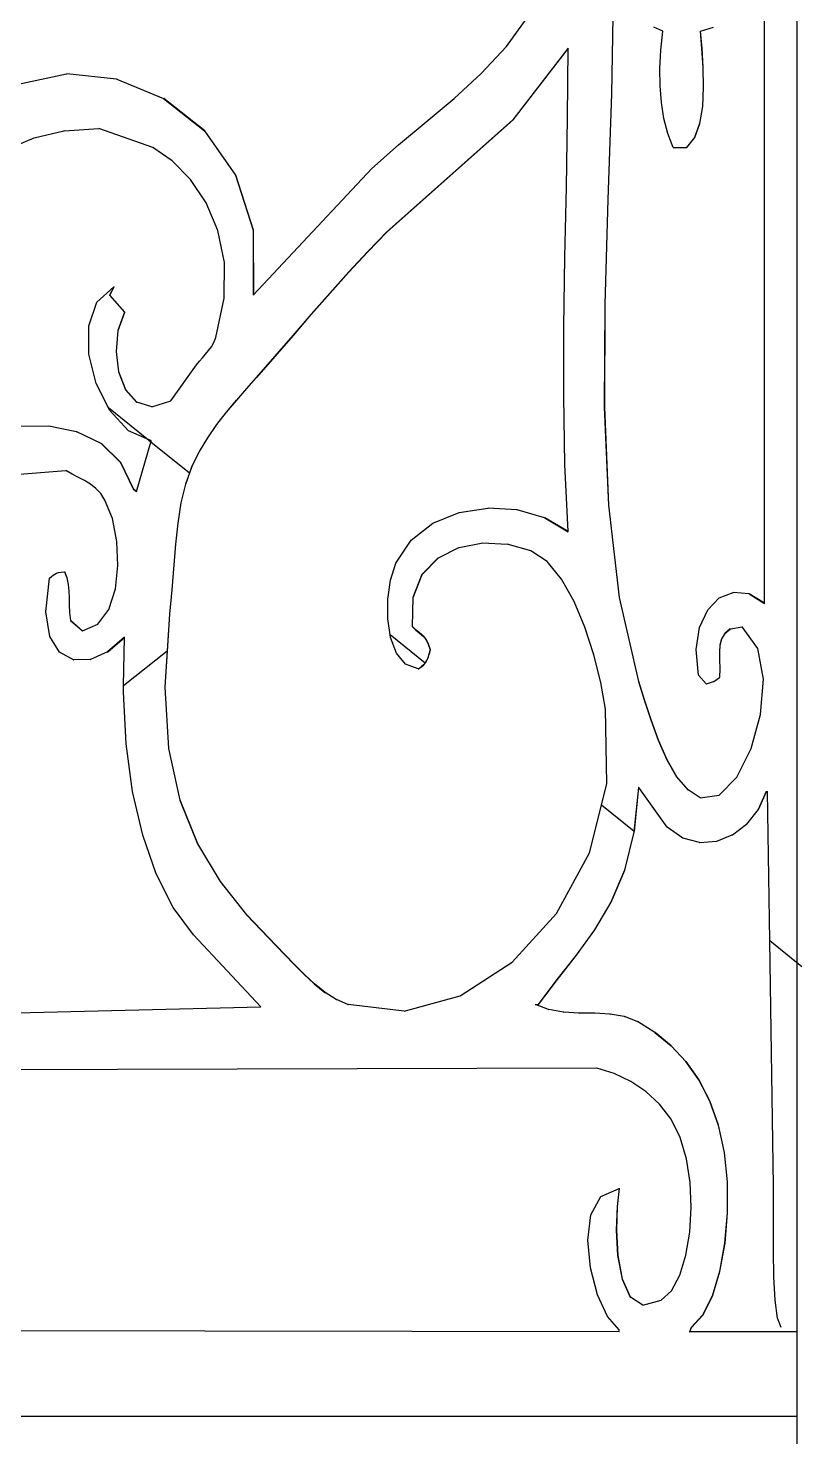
# Model space of a CAD drawing. Header units: inches. Extents: x -343 to 13887, y -13069 to -746.
# Drawn here: x 3693.47 to 3701.06, y -9228.13 to -9214.29 of the extents above; entities that cross this region are included whole.
import ezdxf

# ---------------------------------------------------------------- set-up
doc = ezdxf.new("R2010")
doc.units = ezdxf.units.IN
doc.header["$LTSCALE"] = 17
doc.header["$MEASUREMENT"] = 0
doc.layers.add('OUTLINE', color=1, linetype='Continuous', lineweight=25)

msp = doc.modelspace()

# ---------------------------------------------------------------- linework, layer by layer
for p, q in [((3700.699, -9219.941), (3700.699, -9213.664)), ((3699.212, -9213.908), (3699.194, -9214.937)), ((3699.197, -9214.937), (3699.215, -9213.911)), ((3698.164, -9214.471), (3698.383, -9214.169)), ((3699.698, -9214.323), (3699.61, -9214.282)), ((3700.069, -9214.323), (3700.197, -9214.283)), ((3699.679, -9214.509), (3699.698, -9214.323)), ((3700.066, -9214.323), (3700.069, -9214.323)), ((3700.066, -9214.323), (3700.081, -9214.492)), ((3700.083, -9214.492), (3700.069, -9214.323)), ((3697.916, -9214.739), (3698.164, -9214.471)), ((3698.77, -9214.489), (3698.225, -9215.194)), ((3698.228, -9215.194), (3698.77, -9214.493)), ((3698.764, -9215.169), (3698.77, -9214.493)), ((3698.77, -9214.493), (3698.77, -9214.489)), ((3699.67, -9214.688), (3699.679, -9214.509)), ((3700.081, -9214.492), (3700.083, -9214.492)), ((3700.081, -9214.492), (3700.093, -9214.68)), ((3700.095, -9214.68), (3700.083, -9214.492)), ((3699.672, -9214.86), (3699.67, -9214.688)), ((3700.093, -9214.68), (3700.095, -9214.68)), ((3700.093, -9214.68), (3700.097, -9214.873)), ((3700.1, -9214.873), (3700.095, -9214.68)), ((3693.366, -9214.841), (3693.843, -9214.742)), ((3693.843, -9214.742), (3693.846, -9214.742)), ((3694.332, -9214.792), (3693.846, -9214.742)), ((3694.332, -9214.792), (3694.335, -9214.792)), ((3694.335, -9214.792), (3694.795, -9214.982)), ((3697.65, -9214.983), (3697.916, -9214.739)), ((3699.194, -9214.937), (3699.16, -9215.976)), ((3699.163, -9215.976), (3699.197, -9214.937)), ((3699.194, -9214.937), (3699.197, -9214.937)), ((3699.685, -9215.024), (3699.672, -9214.86)), ((3700.097, -9214.873), (3700.088, -9215.061)), ((3700.091, -9215.061), (3700.1, -9214.873)), ((3700.097, -9214.873), (3700.1, -9214.873)), ((3694.795, -9214.982), (3695.198, -9215.3)), ((3694.795, -9214.982), (3694.798, -9214.982)), ((3695.201, -9215.3), (3694.798, -9214.982)), ((3697.376, -9215.214), (3697.65, -9214.983)), ((3699.71, -9215.18), (3699.685, -9215.024)), ((3700.088, -9215.061), (3700.061, -9215.23)), ((3700.064, -9215.23), (3700.091, -9215.061)), ((3700.088, -9215.061), (3700.091, -9215.061)), ((3698.225, -9215.194), (3696.988, -9216.293)), ((3696.991, -9216.293), (3698.228, -9215.194)), ((3697.103, -9215.44), (3697.376, -9215.214)), ((3698.228, -9215.194), (3698.225, -9215.194)), ((3698.752, -9215.854), (3698.764, -9215.169)), ((3699.748, -9215.327), (3699.71, -9215.18)), ((3700.061, -9215.23), (3700.011, -9215.368)), ((3700.014, -9215.368), (3700.064, -9215.23)), ((3700.061, -9215.23), (3700.064, -9215.23)), ((3693.27, -9215.479), (3693.523, -9215.369)), ((3693.523, -9215.369), (3693.525, -9215.369)), ((3693.525, -9215.369), (3693.817, -9215.3)), ((3693.82, -9215.3), (3693.817, -9215.3)), ((3693.82, -9215.3), (3694.161, -9215.277)), ((3694.691, -9215.464), (3694.161, -9215.277)), ((3695.198, -9215.3), (3695.201, -9215.3)), ((3695.198, -9215.3), (3695.503, -9215.735)), ((3695.506, -9215.735), (3695.201, -9215.3)), ((3699.801, -9215.464), (3699.748, -9215.327)), ((3700.011, -9215.368), (3699.933, -9215.464)), ((3699.936, -9215.464), (3700.014, -9215.368)), ((3700.011, -9215.368), (3700.014, -9215.368)), ((3694.881, -9215.596), (3694.691, -9215.464)), ((3696.841, -9215.671), (3697.103, -9215.44)), ((3699.801, -9215.464), (3699.933, -9215.464)), ((3699.933, -9215.464), (3699.936, -9215.464)), ((3695.06, -9215.779), (3694.881, -9215.596)), ((3695.214, -9216.008), (3695.06, -9215.779)), ((3695.503, -9215.735), (3695.675, -9216.277)), ((3695.503, -9215.735), (3695.506, -9215.735)), ((3695.678, -9216.277), (3695.506, -9215.735)), ((3695.68, -9216.912), (3696.841, -9215.671)), ((3698.738, -9216.541), (3698.752, -9215.854)), ((3695.329, -9216.281), (3695.214, -9216.008)), ((3699.16, -9215.976), (3699.131, -9217.007)), ((3699.133, -9217.007), (3699.163, -9215.976)), ((3699.16, -9215.976), (3699.163, -9215.976)), ((3695.393, -9216.594), (3695.329, -9216.281)), ((3695.675, -9216.277), (3695.678, -9216.915)), ((3695.675, -9216.277), (3695.678, -9216.277)), ((3695.68, -9216.912), (3695.678, -9216.277)), ((3696.988, -9216.293), (3696.798, -9216.488)), ((3696.801, -9216.488), (3696.991, -9216.293)), ((3696.988, -9216.293), (3696.991, -9216.293)), ((3696.798, -9216.488), (3696.612, -9216.688)), ((3696.615, -9216.688), (3696.801, -9216.488)), ((3696.798, -9216.488), (3696.801, -9216.488)), ((3695.391, -9216.945), (3695.393, -9216.594)), ((3698.728, -9217.226), (3698.738, -9216.541)), ((3696.612, -9216.688), (3696.429, -9216.894)), ((3696.431, -9216.894), (3696.615, -9216.688)), ((3696.612, -9216.688), (3696.615, -9216.688)), ((3694.14, -9216.983), (3694.308, -9216.832)), ((3694.306, -9216.837), (3694.264, -9216.915)), ((3694.267, -9216.915), (3694.311, -9216.832)), ((3694.311, -9216.832), (3694.306, -9216.837)), ((3694.308, -9216.832), (3694.306, -9216.837)), ((3694.308, -9216.832), (3694.311, -9216.832)), ((3696.429, -9216.894), (3696.247, -9217.102)), ((3696.25, -9217.102), (3696.431, -9216.894)), ((3696.429, -9216.894), (3696.431, -9216.894)), ((3694.061, -9217.216), (3694.14, -9216.983)), ((3694.264, -9216.915), (3694.267, -9216.915)), ((3694.264, -9216.915), (3694.411, -9217.081)), ((3694.414, -9217.081), (3694.267, -9216.915)), ((3695.309, -9217.33), (3695.391, -9216.945)), ((3695.678, -9216.915), (3695.68, -9216.912)), ((3699.131, -9217.007), (3699.126, -9218.014)), ((3699.128, -9218.014), (3699.133, -9217.007)), ((3699.131, -9217.007), (3699.133, -9217.007)), ((3694.411, -9217.081), (3694.348, -9217.262)), ((3694.351, -9217.262), (3694.414, -9217.081)), ((3694.411, -9217.081), (3694.414, -9217.081)), ((3696.247, -9217.102), (3696.067, -9217.311)), ((3696.07, -9217.311), (3696.25, -9217.102)), ((3696.247, -9217.102), (3696.25, -9217.102)), ((3694.062, -9217.495), (3694.061, -9217.216)), ((3694.348, -9217.262), (3694.329, -9217.467)), ((3694.332, -9217.467), (3694.351, -9217.262)), ((3694.348, -9217.262), (3694.351, -9217.262)), ((3696.067, -9217.311), (3695.888, -9217.519)), ((3695.89, -9217.519), (3696.07, -9217.311)), ((3696.067, -9217.311), (3696.07, -9217.311)), ((3698.726, -9217.906), (3698.728, -9217.226)), ((3695.208, -9217.495), (3695.238, -9217.46)), ((3695.238, -9217.46), (3695.266, -9217.422)), ((3695.266, -9217.422), (3695.29, -9217.379)), ((3695.29, -9217.379), (3695.309, -9217.33)), ((3694.134, -9217.784), (3694.062, -9217.495)), ((3694.329, -9217.467), (3694.332, -9217.467)), ((3694.329, -9217.467), (3694.354, -9217.669)), ((3694.357, -9217.669), (3694.332, -9217.467)), ((3694.868, -9217.952), (3695.118, -9217.6)), ((3695.118, -9217.6), (3695.147, -9217.563)), ((3695.147, -9217.563), (3695.177, -9217.529)), ((3695.177, -9217.529), (3695.208, -9217.495)), ((3695.888, -9217.519), (3695.707, -9217.724)), ((3695.71, -9217.724), (3695.89, -9217.519)), ((3695.888, -9217.519), (3695.89, -9217.519)), ((3694.354, -9217.669), (3694.421, -9217.844)), ((3694.354, -9217.669), (3694.357, -9217.669)), ((3694.424, -9217.844), (3694.357, -9217.669)), ((3695.707, -9217.724), (3695.61, -9217.833)), ((3695.613, -9217.833), (3695.71, -9217.724)), ((3695.707, -9217.724), (3695.71, -9217.724)), ((3694.255, -9218.023), (3694.134, -9217.784)), ((3694.421, -9217.844), (3694.424, -9217.844)), ((3694.421, -9217.844), (3694.529, -9217.967)), ((3694.532, -9217.967), (3694.424, -9217.844)), ((3695.61, -9217.833), (3695.511, -9217.945)), ((3695.513, -9217.945), (3695.613, -9217.833)), ((3695.61, -9217.833), (3695.613, -9217.833)), ((3694.529, -9217.967), (3694.532, -9217.967)), ((3694.679, -9218.011), (3694.532, -9217.967)), ((3694.679, -9218.011), (3694.868, -9217.952)), ((3695.511, -9217.945), (3695.412, -9218.063)), ((3695.415, -9218.063), (3695.513, -9217.945)), ((3695.511, -9217.945), (3695.513, -9217.945)), ((3698.738, -9218.578), (3698.726, -9217.906)), ((3699.126, -9218.014), (3699.128, -9218.014)), ((3699.126, -9218.014), (3699.165, -9218.978)), ((3699.168, -9218.978), (3699.128, -9218.014)), ((3694.266, -9218.046), (3694.255, -9218.023)), ((3694.63, -9218.326), (3694.255, -9218.023)), ((3694.45, -9218.246), (3694.266, -9218.046)), ((3695.412, -9218.063), (3695.316, -9218.186)), ((3695.319, -9218.186), (3695.415, -9218.063)), ((3695.412, -9218.063), (3695.415, -9218.063)), ((3693.669, -9218.202), (3693.377, -9218.204)), ((3693.94, -9218.256), (3693.669, -9218.202)), ((3693.94, -9218.256), (3693.943, -9218.256)), ((3694.182, -9218.373), (3693.943, -9218.256)), ((3694.63, -9218.326), (3694.45, -9218.246)), ((3695.316, -9218.186), (3695.227, -9218.315)), ((3695.229, -9218.315), (3695.319, -9218.186)), ((3695.316, -9218.186), (3695.319, -9218.186)), ((3694.182, -9218.373), (3694.185, -9218.373)), ((3694.182, -9218.373), (3694.374, -9218.56)), ((3694.377, -9218.56), (3694.185, -9218.373)), ((3694.529, -9218.842), (3694.672, -9218.36)), ((3694.676, -9218.346), (3694.63, -9218.326)), ((3694.672, -9218.36), (3694.63, -9218.326)), ((3694.672, -9218.36), (3694.676, -9218.346)), ((3695.049, -9218.663), (3694.672, -9218.36)), ((3695.227, -9218.315), (3695.145, -9218.451)), ((3695.148, -9218.451), (3695.229, -9218.315)), ((3695.227, -9218.315), (3695.229, -9218.315)), ((3694.374, -9218.56), (3694.377, -9218.56)), ((3694.374, -9218.56), (3694.5, -9218.823)), ((3694.502, -9218.823), (3694.377, -9218.56)), ((3695.145, -9218.451), (3695.074, -9218.595)), ((3695.077, -9218.595), (3695.148, -9218.451)), ((3695.145, -9218.451), (3695.148, -9218.451)), ((3693.379, -9218.673), (3693.837, -9218.637)), ((3693.899, -9218.672), (3693.837, -9218.637)), ((3693.961, -9218.705), (3693.899, -9218.672)), ((3694.02, -9218.737), (3693.961, -9218.705)), ((3695.049, -9218.663), (3695.011, -9218.77)), ((3695.014, -9218.77), (3695.077, -9218.595)), ((3695.074, -9218.595), (3695.049, -9218.663)), ((3695.074, -9218.595), (3695.077, -9218.595)), ((3698.77, -9219.236), (3698.738, -9218.578)), ((3694.077, -9218.773), (3694.02, -9218.737)), ((3694.13, -9218.814), (3694.077, -9218.773)), ((3694.178, -9218.864), (3694.13, -9218.814)), ((3694.5, -9218.823), (3694.502, -9218.823)), ((3694.529, -9218.842), (3694.502, -9218.823)), ((3694.502, -9218.823), (3694.529, -9218.844)), ((3694.529, -9218.844), (3694.529, -9218.842)), ((3695.011, -9218.77), (3694.966, -9218.956)), ((3694.969, -9218.956), (3695.014, -9218.77)), ((3695.011, -9218.77), (3695.014, -9218.77)), ((3694.22, -9218.927), (3694.178, -9218.864)), ((3694.293, -9219.11), (3694.22, -9218.927)), ((3694.966, -9218.956), (3694.936, -9219.153)), ((3694.938, -9219.153), (3694.969, -9218.956)), ((3694.966, -9218.956), (3694.969, -9218.956)), ((3699.165, -9218.978), (3699.168, -9218.978)), ((3699.165, -9218.978), (3699.271, -9219.883)), ((3699.274, -9219.883), (3699.168, -9218.978)), ((3694.336, -9219.333), (3694.293, -9219.11)), ((3697.44, -9219.154), (3697.698, -9219.05)), ((3697.698, -9219.05), (3697.981, -9219.007)), ((3697.981, -9219.007), (3697.984, -9219.007)), ((3698.267, -9219.025), (3697.984, -9219.007)), ((3698.267, -9219.025), (3698.27, -9219.025)), ((3698.537, -9219.102), (3698.27, -9219.025)), ((3698.537, -9219.102), (3698.54, -9219.102)), ((3698.77, -9219.236), (3698.54, -9219.102)), ((3698.54, -9219.102), (3698.77, -9219.238)), ((3694.936, -9219.153), (3694.914, -9219.361)), ((3694.916, -9219.361), (3694.938, -9219.153)), ((3694.936, -9219.153), (3694.938, -9219.153)), ((3697.226, -9219.32), (3697.44, -9219.154)), ((3698.77, -9219.238), (3698.77, -9219.236)), ((3694.347, -9219.571), (3694.336, -9219.333)), ((3694.914, -9219.361), (3694.877, -9219.808)), ((3694.88, -9219.808), (3694.916, -9219.361)), ((3694.914, -9219.361), (3694.916, -9219.361)), ((3697.077, -9219.549), (3697.226, -9219.32)), ((3697.495, -9219.496), (3697.697, -9219.394)), ((3697.697, -9219.394), (3697.7, -9219.394)), ((3697.7, -9219.394), (3697.93, -9219.349)), ((3697.93, -9219.349), (3698.172, -9219.36)), ((3698.402, -9219.425), (3698.172, -9219.36)), ((3697.492, -9219.496), (3697.334, -9219.658)), ((3697.337, -9219.658), (3697.495, -9219.496)), ((3697.492, -9219.496), (3697.495, -9219.496)), ((3698.562, -9219.532), (3698.402, -9219.425)), ((3698.705, -9219.704), (3698.562, -9219.532)), ((3693.675, -9219.694), (3693.694, -9219.678)), ((3693.694, -9219.678), (3693.711, -9219.665)), ((3693.711, -9219.665), (3693.727, -9219.654)), ((3693.727, -9219.654), (3693.744, -9219.646)), ((3693.744, -9219.646), (3693.765, -9219.639)), ((3693.765, -9219.639), (3693.79, -9219.635)), ((3693.79, -9219.635), (3693.822, -9219.632)), ((3693.822, -9219.632), (3693.825, -9219.632)), ((3693.822, -9219.632), (3693.845, -9219.693)), ((3693.848, -9219.693), (3693.825, -9219.632)), ((3694.322, -9219.801), (3694.347, -9219.571)), ((3697.025, -9219.714), (3697.077, -9219.549)), ((3697.334, -9219.658), (3697.243, -9219.883)), ((3697.246, -9219.883), (3697.337, -9219.658)), ((3697.334, -9219.658), (3697.337, -9219.658)), ((3693.64, -9220.026), (3693.675, -9219.694)), ((3693.845, -9219.693), (3693.848, -9219.693)), ((3693.845, -9219.693), (3693.858, -9219.756)), ((3693.861, -9219.756), (3693.848, -9219.693)), ((3693.858, -9219.756), (3693.865, -9219.821)), ((3693.858, -9219.756), (3693.861, -9219.756)), ((3693.868, -9219.821), (3693.861, -9219.756)), ((3694.258, -9220.001), (3694.322, -9219.801)), ((3694.877, -9219.808), (3694.853, -9220.047)), ((3694.856, -9220.047), (3694.88, -9219.808)), ((3694.877, -9219.808), (3694.88, -9219.808)), ((3696.998, -9219.901), (3697.025, -9219.714)), ((3698.829, -9219.924), (3698.705, -9219.704)), ((3693.865, -9219.821), (3693.868, -9219.821)), ((3693.865, -9219.821), (3693.868, -9219.888)), ((3693.871, -9219.888), (3693.868, -9219.821)), ((3693.868, -9219.888), (3693.871, -9219.888)), ((3693.868, -9219.888), (3693.869, -9219.958)), ((3693.872, -9219.958), (3693.871, -9219.888)), ((3696.997, -9220.095), (3696.998, -9219.901)), ((3697.243, -9219.883), (3697.238, -9220.171)), ((3697.241, -9220.171), (3697.246, -9219.883)), ((3697.243, -9219.883), (3697.246, -9219.883)), ((3698.935, -9220.177), (3698.829, -9219.924)), ((3699.271, -9219.883), (3699.274, -9219.883)), ((3699.271, -9219.883), (3699.462, -9220.71)), ((3699.465, -9220.71), (3699.274, -9219.883)), ((3700.14, -9220.006), (3700.253, -9219.889)), ((3700.253, -9219.889), (3700.391, -9219.834)), ((3700.391, -9219.834), (3700.394, -9219.834)), ((3700.543, -9219.849), (3700.394, -9219.834)), ((3700.543, -9219.849), (3700.546, -9219.849)), ((3700.699, -9219.941), (3700.546, -9219.849)), ((3700.546, -9219.849), (3700.699, -9219.943)), ((3700.699, -9219.943), (3700.699, -9219.941)), ((3693.678, -9220.267), (3693.64, -9220.026)), ((3693.869, -9219.958), (3693.873, -9220.031)), ((3693.869, -9219.958), (3693.872, -9219.958)), ((3693.876, -9220.031), (3693.872, -9219.958)), ((3693.873, -9220.031), (3693.881, -9220.109)), ((3693.873, -9220.031), (3693.876, -9220.031)), ((3693.884, -9220.109), (3693.876, -9220.031)), ((3694.151, -9220.146), (3694.258, -9220.001)), ((3694.81, -9220.765), (3694.856, -9220.047)), ((3694.853, -9220.047), (3694.83, -9220.412)), ((3694.853, -9220.047), (3694.856, -9220.047)), ((3700.061, -9220.178), (3700.14, -9220.006)), ((3693.881, -9220.109), (3693.999, -9220.213)), ((3693.881, -9220.109), (3693.884, -9220.109)), ((3694.001, -9220.212), (3693.884, -9220.109)), ((3693.999, -9220.213), (3694.001, -9220.212)), ((3694.001, -9220.212), (3694.151, -9220.146)), ((3697.021, -9220.252), (3696.997, -9220.095)), ((3697.238, -9220.171), (3697.241, -9220.171)), ((3697.238, -9220.171), (3697.273, -9220.205)), ((3697.276, -9220.205), (3697.241, -9220.171)), ((3697.273, -9220.205), (3697.276, -9220.205)), ((3697.273, -9220.205), (3697.303, -9220.23)), ((3697.306, -9220.23), (3697.276, -9220.205)), ((3697.303, -9220.23), (3697.306, -9220.23)), ((3697.303, -9220.23), (3697.329, -9220.25)), ((3697.332, -9220.25), (3697.306, -9220.23)), ((3699.022, -9220.448), (3698.935, -9220.177)), ((3700.028, -9220.394), (3700.061, -9220.178)), ((3700.36, -9220.192), (3700.307, -9220.238)), ((3700.309, -9220.238), (3700.363, -9220.192)), ((3700.36, -9220.192), (3700.363, -9220.192)), ((3700.363, -9220.192), (3700.478, -9220.172)), ((3700.633, -9220.385), (3700.478, -9220.172)), ((3693.774, -9220.423), (3693.678, -9220.267)), ((3694.411, -9220.275), (3694.246, -9220.419)), ((3694.249, -9220.419), (3694.411, -9220.277)), ((3694.402, -9220.751), (3694.411, -9220.277)), ((3694.411, -9220.277), (3694.411, -9220.275)), ((3697.024, -9220.277), (3697.021, -9220.252)), ((3697.364, -9220.529), (3697.021, -9220.252)), ((3697.082, -9220.431), (3697.024, -9220.277)), ((3697.329, -9220.25), (3697.332, -9220.25)), ((3697.329, -9220.25), (3697.353, -9220.272)), ((3697.356, -9220.272), (3697.332, -9220.25)), ((3697.353, -9220.272), (3697.356, -9220.272)), ((3697.353, -9220.272), (3697.374, -9220.301)), ((3697.377, -9220.301), (3697.356, -9220.272)), ((3697.374, -9220.301), (3697.377, -9220.301)), ((3697.374, -9220.301), (3697.395, -9220.342)), ((3697.398, -9220.342), (3697.377, -9220.301)), ((3697.395, -9220.342), (3697.398, -9220.342)), ((3697.395, -9220.342), (3697.415, -9220.399)), ((3697.418, -9220.399), (3697.398, -9220.342)), ((3700.259, -9220.354), (3700.255, -9220.423)), ((3700.258, -9220.423), (3700.262, -9220.354)), ((3700.275, -9220.292), (3700.259, -9220.354)), ((3700.259, -9220.354), (3700.262, -9220.354)), ((3700.262, -9220.354), (3700.278, -9220.292)), ((3700.307, -9220.238), (3700.275, -9220.292)), ((3700.275, -9220.292), (3700.278, -9220.292)), ((3700.278, -9220.292), (3700.309, -9220.238)), ((3700.307, -9220.238), (3700.309, -9220.238)), ((3693.911, -9220.498), (3693.774, -9220.423)), ((3693.911, -9220.498), (3693.914, -9220.498)), ((3694.074, -9220.495), (3693.914, -9220.498)), ((3694.074, -9220.495), (3694.077, -9220.495)), ((3694.246, -9220.419), (3694.077, -9220.495)), ((3694.246, -9220.419), (3694.249, -9220.419)), ((3694.83, -9220.412), (3694.402, -9220.751)), ((3694.83, -9220.412), (3694.807, -9220.765)), ((3697.172, -9220.54), (3697.082, -9220.431)), ((3697.379, -9220.503), (3697.366, -9220.526)), ((3697.368, -9220.526), (3697.382, -9220.503)), ((3697.391, -9220.476), (3697.379, -9220.503)), ((3697.379, -9220.503), (3697.382, -9220.503)), ((3697.382, -9220.503), (3697.394, -9220.476)), ((3697.402, -9220.442), (3697.391, -9220.476)), ((3697.391, -9220.476), (3697.394, -9220.476)), ((3697.394, -9220.476), (3697.405, -9220.442)), ((3697.415, -9220.399), (3697.402, -9220.442)), ((3697.402, -9220.442), (3697.405, -9220.442)), ((3697.405, -9220.442), (3697.418, -9220.399)), ((3697.415, -9220.399), (3697.418, -9220.399)), ((3699.089, -9220.721), (3699.022, -9220.448)), ((3700.051, -9220.648), (3700.028, -9220.394)), ((3700.255, -9220.423), (3700.258, -9220.423)), ((3700.255, -9220.423), (3700.257, -9220.498)), ((3700.257, -9220.498), (3700.26, -9220.498)), ((3700.257, -9220.498), (3700.259, -9220.581)), ((3700.26, -9220.498), (3700.258, -9220.423)), ((3700.262, -9220.581), (3700.26, -9220.498)), ((3700.687, -9220.688), (3700.633, -9220.385)), ((3697.297, -9220.586), (3697.172, -9220.54)), ((3697.297, -9220.586), (3697.3, -9220.586)), ((3697.298, -9220.585), (3697.3, -9220.586)), ((3697.3, -9220.586), (3697.326, -9220.566)), ((3697.349, -9220.546), (3697.326, -9220.566)), ((3697.326, -9220.566), (3697.329, -9220.566)), ((3697.329, -9220.566), (3697.351, -9220.546)), ((3697.364, -9220.529), (3697.349, -9220.546)), ((3697.349, -9220.546), (3697.351, -9220.546)), ((3697.351, -9220.546), (3697.368, -9220.526)), ((3697.366, -9220.526), (3697.364, -9220.529)), ((3697.366, -9220.526), (3697.368, -9220.526)), ((3700.259, -9220.581), (3700.257, -9220.669)), ((3700.259, -9220.581), (3700.262, -9220.581)), ((3700.26, -9220.669), (3700.262, -9220.581)), ((3694.401, -9220.814), (3694.402, -9220.751)), ((3694.807, -9220.765), (3694.81, -9220.765)), ((3694.807, -9220.765), (3694.845, -9221.369)), ((3694.848, -9221.369), (3694.81, -9220.765)), ((3699.138, -9220.98), (3699.089, -9220.721)), ((3699.462, -9220.71), (3699.465, -9220.71)), ((3699.462, -9220.71), (3699.517, -9220.889)), ((3699.52, -9220.889), (3699.465, -9220.71)), ((3700.125, -9220.731), (3700.051, -9220.648)), ((3700.125, -9220.731), (3700.128, -9220.731)), ((3700.128, -9220.731), (3700.198, -9220.71)), ((3700.198, -9220.71), (3700.201, -9220.71)), ((3700.201, -9220.71), (3700.257, -9220.669)), ((3700.257, -9220.669), (3700.26, -9220.669)), ((3700.66, -9221.033), (3700.687, -9220.688)), ((3694.428, -9221.321), (3694.401, -9220.814)), ((3699.517, -9220.889), (3699.52, -9220.889)), ((3699.517, -9220.889), (3699.581, -9221.086)), ((3699.584, -9221.086), (3699.52, -9220.889)), ((3699.151, -9221.712), (3699.138, -9220.98)), ((3700.567, -9221.369), (3700.66, -9221.033)), ((3699.581, -9221.086), (3699.584, -9221.086)), ((3699.581, -9221.086), (3699.655, -9221.287)), ((3699.657, -9221.287), (3699.584, -9221.086)), ((3694.492, -9221.791), (3694.428, -9221.321)), ((3699.655, -9221.287), (3699.657, -9221.287)), ((3699.655, -9221.287), (3699.739, -9221.478)), ((3699.742, -9221.478), (3699.657, -9221.287)), ((3694.845, -9221.369), (3694.848, -9221.369)), ((3694.845, -9221.369), (3694.956, -9221.876)), ((3694.959, -9221.876), (3694.848, -9221.369)), ((3699.739, -9221.478), (3699.742, -9221.478)), ((3699.739, -9221.478), (3699.835, -9221.645)), ((3699.838, -9221.645), (3699.742, -9221.478)), ((3700.425, -9221.65), (3700.567, -9221.369)), ((3699.097, -9221.925), (3699.151, -9221.712)), ((3699.462, -9221.747), (3699.417, -9222.183)), ((3699.419, -9222.191), (3699.465, -9221.751)), ((3699.465, -9221.751), (3699.462, -9221.747)), ((3699.742, -9222.141), (3699.465, -9221.751)), ((3699.835, -9221.645), (3699.838, -9221.645)), ((3699.835, -9221.645), (3699.944, -9221.774)), ((3699.947, -9221.774), (3699.838, -9221.645)), ((3700.253, -9221.827), (3700.425, -9221.65)), ((3694.591, -9222.219), (3694.492, -9221.791)), ((3694.956, -9221.876), (3694.959, -9221.876)), ((3694.956, -9221.876), (3695.129, -9222.305)), ((3695.132, -9222.305), (3694.959, -9221.876)), ((3699.944, -9221.774), (3699.947, -9221.774)), ((3700.066, -9221.851), (3699.947, -9221.774)), ((3700.066, -9221.851), (3700.253, -9221.827)), ((3700.714, -9221.789), (3700.635, -9221.966)), ((3700.638, -9221.966), (3700.717, -9221.789)), ((3700.714, -9221.789), (3700.717, -9221.789)), ((3700.717, -9221.789), (3700.728, -9221.789)), ((3700.751, -9223.258), (3700.728, -9221.789)), ((3698.978, -9222.392), (3699.097, -9221.925)), ((3699.417, -9222.183), (3699.097, -9221.925)), ((3700.635, -9221.966), (3700.522, -9222.111)), ((3700.525, -9222.111), (3700.638, -9221.966)), ((3700.635, -9221.966), (3700.638, -9221.966)), ((3699.897, -9222.247), (3699.742, -9222.141)), ((3700.385, -9222.217), (3700.522, -9222.111)), ((3700.522, -9222.111), (3700.525, -9222.111)), ((3694.724, -9222.6), (3694.591, -9222.219)), ((3695.129, -9222.305), (3695.132, -9222.305)), ((3695.129, -9222.305), (3695.351, -9222.673)), ((3695.354, -9222.673), (3695.132, -9222.305)), ((3699.416, -9222.191), (3699.322, -9222.562)), ((3699.325, -9222.562), (3699.419, -9222.191)), ((3699.417, -9222.183), (3699.416, -9222.191)), ((3699.416, -9222.191), (3699.419, -9222.191)), ((3700.061, -9222.291), (3699.897, -9222.247)), ((3700.061, -9222.291), (3700.064, -9222.291)), ((3700.064, -9222.291), (3700.226, -9222.279)), ((3700.226, -9222.279), (3700.229, -9222.279)), ((3700.229, -9222.279), (3700.382, -9222.217)), ((3700.382, -9222.217), (3700.385, -9222.217)), ((3698.655, -9222.988), (3698.978, -9222.392)), ((3699.322, -9222.562), (3699.189, -9222.876)), ((3699.192, -9222.876), (3699.325, -9222.562)), ((3699.322, -9222.562), (3699.325, -9222.562)), ((3694.89, -9222.928), (3694.724, -9222.6)), ((3695.351, -9222.673), (3695.354, -9222.673)), ((3695.351, -9222.673), (3695.611, -9223)), ((3695.614, -9223), (3695.354, -9222.673)), ((3695.089, -9223.199), (3694.89, -9222.928)), ((3698.22, -9223.468), (3698.655, -9222.988)), ((3699.189, -9222.876), (3699.027, -9223.15)), ((3699.03, -9223.15), (3699.192, -9222.876)), ((3699.189, -9222.876), (3699.192, -9222.876)), ((3695.611, -9223), (3695.614, -9223)), ((3695.611, -9223), (3695.898, -9223.303)), ((3695.901, -9223.303), (3695.614, -9223)), ((3695.751, -9223.904), (3695.089, -9223.199)), ((3695.092, -9223.2), (3695.093, -9223.201)), ((3699.027, -9223.15), (3698.848, -9223.398)), ((3698.851, -9223.398), (3699.03, -9223.15)), ((3699.027, -9223.15), (3699.03, -9223.15)), ((3700.787, -9225.667), (3700.751, -9223.258)), ((3701.065, -9223.511), (3700.751, -9223.258)), ((3695.898, -9223.303), (3695.901, -9223.303)), ((3695.898, -9223.303), (3695.987, -9223.394)), ((3695.99, -9223.394), (3695.901, -9223.303)), ((3695.987, -9223.394), (3695.99, -9223.394)), ((3695.987, -9223.394), (3696.08, -9223.491)), ((3696.083, -9223.491), (3695.99, -9223.394)), ((3698.848, -9223.398), (3698.661, -9223.638)), ((3698.663, -9223.638), (3698.851, -9223.398)), ((3698.848, -9223.398), (3698.851, -9223.398)), ((3696.08, -9223.491), (3696.083, -9223.491)), ((3696.08, -9223.491), (3696.176, -9223.588)), ((3696.179, -9223.588), (3696.083, -9223.491)), ((3697.709, -9223.798), (3698.22, -9223.468)), ((3696.176, -9223.588), (3696.179, -9223.588)), ((3696.176, -9223.588), (3696.276, -9223.68)), ((3696.279, -9223.68), (3696.179, -9223.588)), ((3696.276, -9223.68), (3696.279, -9223.68)), ((3696.276, -9223.68), (3696.381, -9223.764)), ((3696.384, -9223.764), (3696.279, -9223.68)), ((3698.661, -9223.638), (3698.475, -9223.883)), ((3698.478, -9223.883), (3698.663, -9223.638)), ((3698.661, -9223.638), (3698.663, -9223.638)), ((3696.381, -9223.764), (3696.384, -9223.764)), ((3696.49, -9223.833), (3696.384, -9223.764)), ((3697.16, -9223.947), (3697.709, -9223.798)), ((3693.221, -9223.966), (3695.751, -9223.904)), ((3696.49, -9223.833), (3696.493, -9223.833)), ((3696.605, -9223.883), (3696.493, -9223.833)), ((3696.605, -9223.883), (3696.608, -9223.883)), ((3697.16, -9223.947), (3696.608, -9223.883)), ((3698.446, -9223.883), (3698.449, -9223.883)), ((3698.449, -9223.883), (3698.475, -9223.883)), ((3698.578, -9223.933), (3698.449, -9223.883)), ((3698.475, -9223.883), (3698.478, -9223.883)), ((3698.578, -9223.933), (3698.581, -9223.933)), ((3698.724, -9223.957), (3698.581, -9223.933)), ((3698.724, -9223.957), (3698.726, -9223.957)), ((3698.876, -9223.966), (3698.726, -9223.957)), ((3698.876, -9223.966), (3698.879, -9223.966)), ((3699.03, -9223.969), (3698.879, -9223.966)), ((3699.03, -9223.969), (3699.032, -9223.969)), ((3699.18, -9223.977), (3699.032, -9223.969)), ((3699.18, -9223.977), (3699.183, -9223.977)), ((3699.321, -9224.001), (3699.183, -9223.977)), ((3699.321, -9224.001), (3699.324, -9224.001)), ((3699.447, -9224.049), (3699.324, -9224.001)), ((3699.447, -9224.049), (3699.45, -9224.049)), ((3699.62, -9224.158), (3699.45, -9224.049)), ((3699.62, -9224.158), (3699.623, -9224.158)), ((3699.62, -9224.158), (3699.78, -9224.288)), ((3699.783, -9224.288), (3699.623, -9224.158)), ((3699.78, -9224.288), (3699.783, -9224.288)), ((3699.78, -9224.288), (3699.925, -9224.442)), ((3699.927, -9224.442), (3699.783, -9224.288)), ((3699.05, -9224.506), (3692.721, -9224.526)), ((3699.222, -9224.561), (3699.05, -9224.506)), ((3699.925, -9224.442), (3699.927, -9224.442)), ((3699.925, -9224.442), (3700.052, -9224.622)), ((3700.054, -9224.622), (3699.927, -9224.442)), ((3699.384, -9224.637), (3699.222, -9224.561)), ((3699.533, -9224.736), (3699.384, -9224.637)), ((3700.052, -9224.622), (3700.054, -9224.622)), ((3700.052, -9224.622), (3700.158, -9224.83)), ((3700.161, -9224.83), (3700.054, -9224.622)), ((3699.667, -9224.86), (3699.533, -9224.736)), ((3699.78, -9225.01), (3699.667, -9224.86)), ((3700.158, -9224.83), (3700.161, -9224.83)), ((3700.158, -9224.83), (3700.242, -9225.067)), ((3700.245, -9225.067), (3700.161, -9224.83)), ((3699.87, -9225.189), (3699.78, -9225.01)), ((3700.242, -9225.067), (3700.245, -9225.067)), ((3700.242, -9225.067), (3700.301, -9225.335)), ((3700.304, -9225.335), (3700.245, -9225.067)), ((3699.933, -9225.397), (3699.87, -9225.189)), ((3700.301, -9225.335), (3700.304, -9225.335)), ((3700.301, -9225.335), (3700.331, -9225.625)), ((3700.334, -9225.625), (3700.304, -9225.335)), ((3699.969, -9225.629), (3699.933, -9225.397)), ((3700.331, -9225.625), (3700.334, -9225.625)), ((3700.331, -9225.625), (3700.333, -9225.928)), ((3700.335, -9225.928), (3700.334, -9225.625)), ((3699.092, -9225.767), (3699.271, -9225.688)), ((3699.271, -9225.688), (3699.25, -9225.865)), ((3699.253, -9225.865), (3699.273, -9225.688)), ((3699.271, -9225.688), (3699.273, -9225.688)), ((3699.979, -9225.874), (3699.969, -9225.629)), ((3700.787, -9225.829), (3700.787, -9225.667)), ((3698.993, -9225.949), (3699.092, -9225.767)), ((3699.25, -9225.865), (3699.243, -9226.098)), ((3699.246, -9226.098), (3699.253, -9225.865)), ((3699.25, -9225.865), (3699.253, -9225.865)), ((3699.965, -9226.117), (3699.979, -9225.874)), ((3700.785, -9226.05), (3700.787, -9225.829)), ((3698.963, -9226.196), (3698.993, -9225.949)), ((3700.333, -9225.928), (3700.307, -9226.226)), ((3700.31, -9226.226), (3700.335, -9225.928)), ((3700.333, -9225.928), (3700.335, -9225.928)), ((3699.243, -9226.098), (3699.256, -9226.349)), ((3699.243, -9226.098), (3699.246, -9226.098)), ((3699.259, -9226.349), (3699.246, -9226.098)), ((3699.927, -9226.345), (3699.965, -9226.117)), ((3700.786, -9226.303), (3700.785, -9226.05)), ((3698.989, -9226.47), (3698.963, -9226.196)), ((3700.307, -9226.226), (3700.257, -9226.504)), ((3700.26, -9226.504), (3700.31, -9226.226)), ((3700.307, -9226.226), (3700.31, -9226.226)), ((3700.791, -9226.558), (3700.786, -9226.303)), ((3699.256, -9226.349), (3699.259, -9226.349)), ((3699.256, -9226.349), (3699.299, -9226.581)), ((3699.302, -9226.581), (3699.259, -9226.349)), ((3699.867, -9226.541), (3699.927, -9226.345)), ((3699.057, -9226.733), (3698.989, -9226.47)), ((3699.299, -9226.581), (3699.302, -9226.581)), ((3699.299, -9226.581), (3699.379, -9226.756)), ((3699.382, -9226.756), (3699.302, -9226.581)), ((3699.786, -9226.694), (3699.867, -9226.541)), ((3700.257, -9226.504), (3700.184, -9226.746)), ((3700.187, -9226.746), (3700.26, -9226.504)), ((3700.257, -9226.504), (3700.26, -9226.504)), ((3700.803, -9226.787), (3700.791, -9226.558)), ((3699.155, -9226.948), (3699.057, -9226.733)), ((3699.683, -9226.787), (3699.786, -9226.694)), ((3699.379, -9226.756), (3699.382, -9226.756)), ((3699.504, -9226.837), (3699.382, -9226.756)), ((3699.504, -9226.837), (3699.683, -9226.787)), ((3700.184, -9226.746), (3700.09, -9226.935)), ((3700.093, -9226.935), (3700.187, -9226.746)), ((3700.184, -9226.746), (3700.187, -9226.746)), ((3700.826, -9226.963), (3700.803, -9226.787)), ((3699.271, -9227.077), (3699.155, -9226.948)), ((3700.09, -9226.935), (3699.977, -9227.056)), ((3699.98, -9227.056), (3700.093, -9226.935)), ((3700.09, -9226.935), (3700.093, -9226.935)), ((3700.861, -9227.056), (3700.826, -9226.963)), ((3699.271, -9227.098), (3688.435, -9227.077)), ((3699.271, -9227.098), (3699.271, -9227.077)), ((3699.977, -9227.056), (3699.963, -9227.098)), ((3699.963, -9227.098), (3699.966, -9227.098)), ((3699.966, -9227.098), (3699.98, -9227.056)), ((3701.02, -9227.098), (3699.966, -9227.098)), ((3699.977, -9227.056), (3699.98, -9227.056)), ((3686.807, -9227.927), (3701.02, -9227.927))]:
    msp.add_line(p, q)
at = {"layer": 'OUTLINE'}
msp.add_line((3701.02, -9236.163), (3701.02, -9197.163), dxfattribs=at)

doc.saveas('drawing.dxf')
